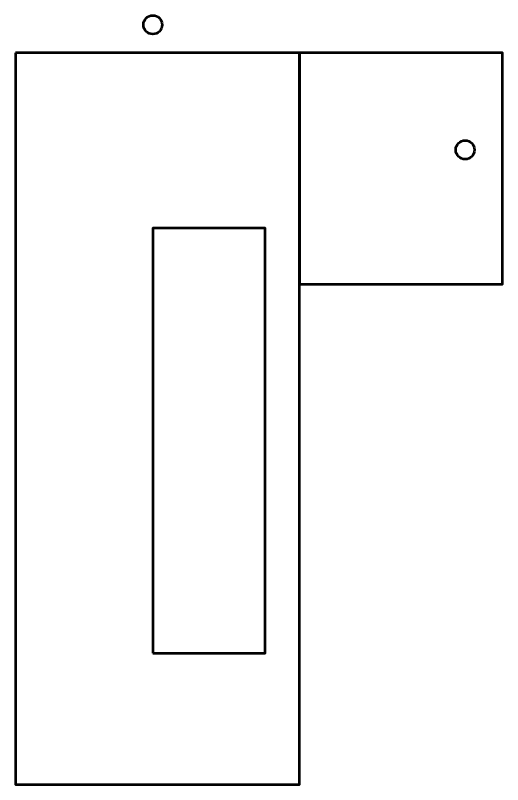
# Model space of a CAD drawing. Header units: centimetres. Extents: x -31.2 to 31.2, y -24.9 to 29.2.
# Drawn here: x -9.9 to -2.1, y 2.77 to 15.08 of the extents above; entities that cross this region are included whole.
import ezdxf

# ---------------------------------------------------------------- set-up
doc = ezdxf.new("R2010")
doc.units = ezdxf.units.CM
doc.header["$MEASUREMENT"] = 0
doc.layers.add('Layer 1', color=7, linetype='Continuous')

msp = doc.modelspace()

# ---------------------------------------------------------------- linework, layer by layer
at = {"layer": 'Layer 1', "lineweight": 53}
msp.add_lwpolyline([(-7.7, 4.875), (-5.9, 4.875), (-5.9, 11.675), (-7.7, 11.675), (-7.7, 4.875)], close=True, dxfattribs=at)
for centre in [(-7.7, 14.925), (-2.7, 12.925)]:
    msp.add_ellipse(centre, major_axis=(0, 0.15), ratio=1, dxfattribs=at)
for points in [[(-9.9, 14.475), (-9.9, 14.475), (-5.35, 14.475), (-5.35, 14.475), (-5.35, 14.475), (-5.35, 14.475), (-5.35, 2.775), (-5.35, 2.775), (-5.35, 2.775), (-5.35, 2.775), (-9.9, 2.775), (-9.9, 2.775), (-9.9, 2.775), (-9.9, 2.775), (-9.9, 14.475), (-9.9, 14.475)], [(-5.35, 14.475), (-5.35, 14.475), (-2.1, 14.475), (-2.1, 14.475), (-2.1, 14.475), (-2.1, 14.475), (-2.1, 10.775), (-2.1, 10.775), (-2.1, 10.775), (-2.1, 10.775), (-5.35, 10.775), (-5.35, 10.775), (-5.35, 10.775), (-5.35, 10.775), (-5.35, 14.475), (-5.35, 14.475)]]:
    msp.add_open_spline(points, degree=3, knots=[0, 0, 0, 0, 0.2, 0.2, 0.2, 0.2, 0.4, 0.4, 0.4, 0.4, 0.6, 0.6, 0.6, 0.6, 1, 1, 1, 1], dxfattribs=at)

doc.saveas('drawing.dxf')
